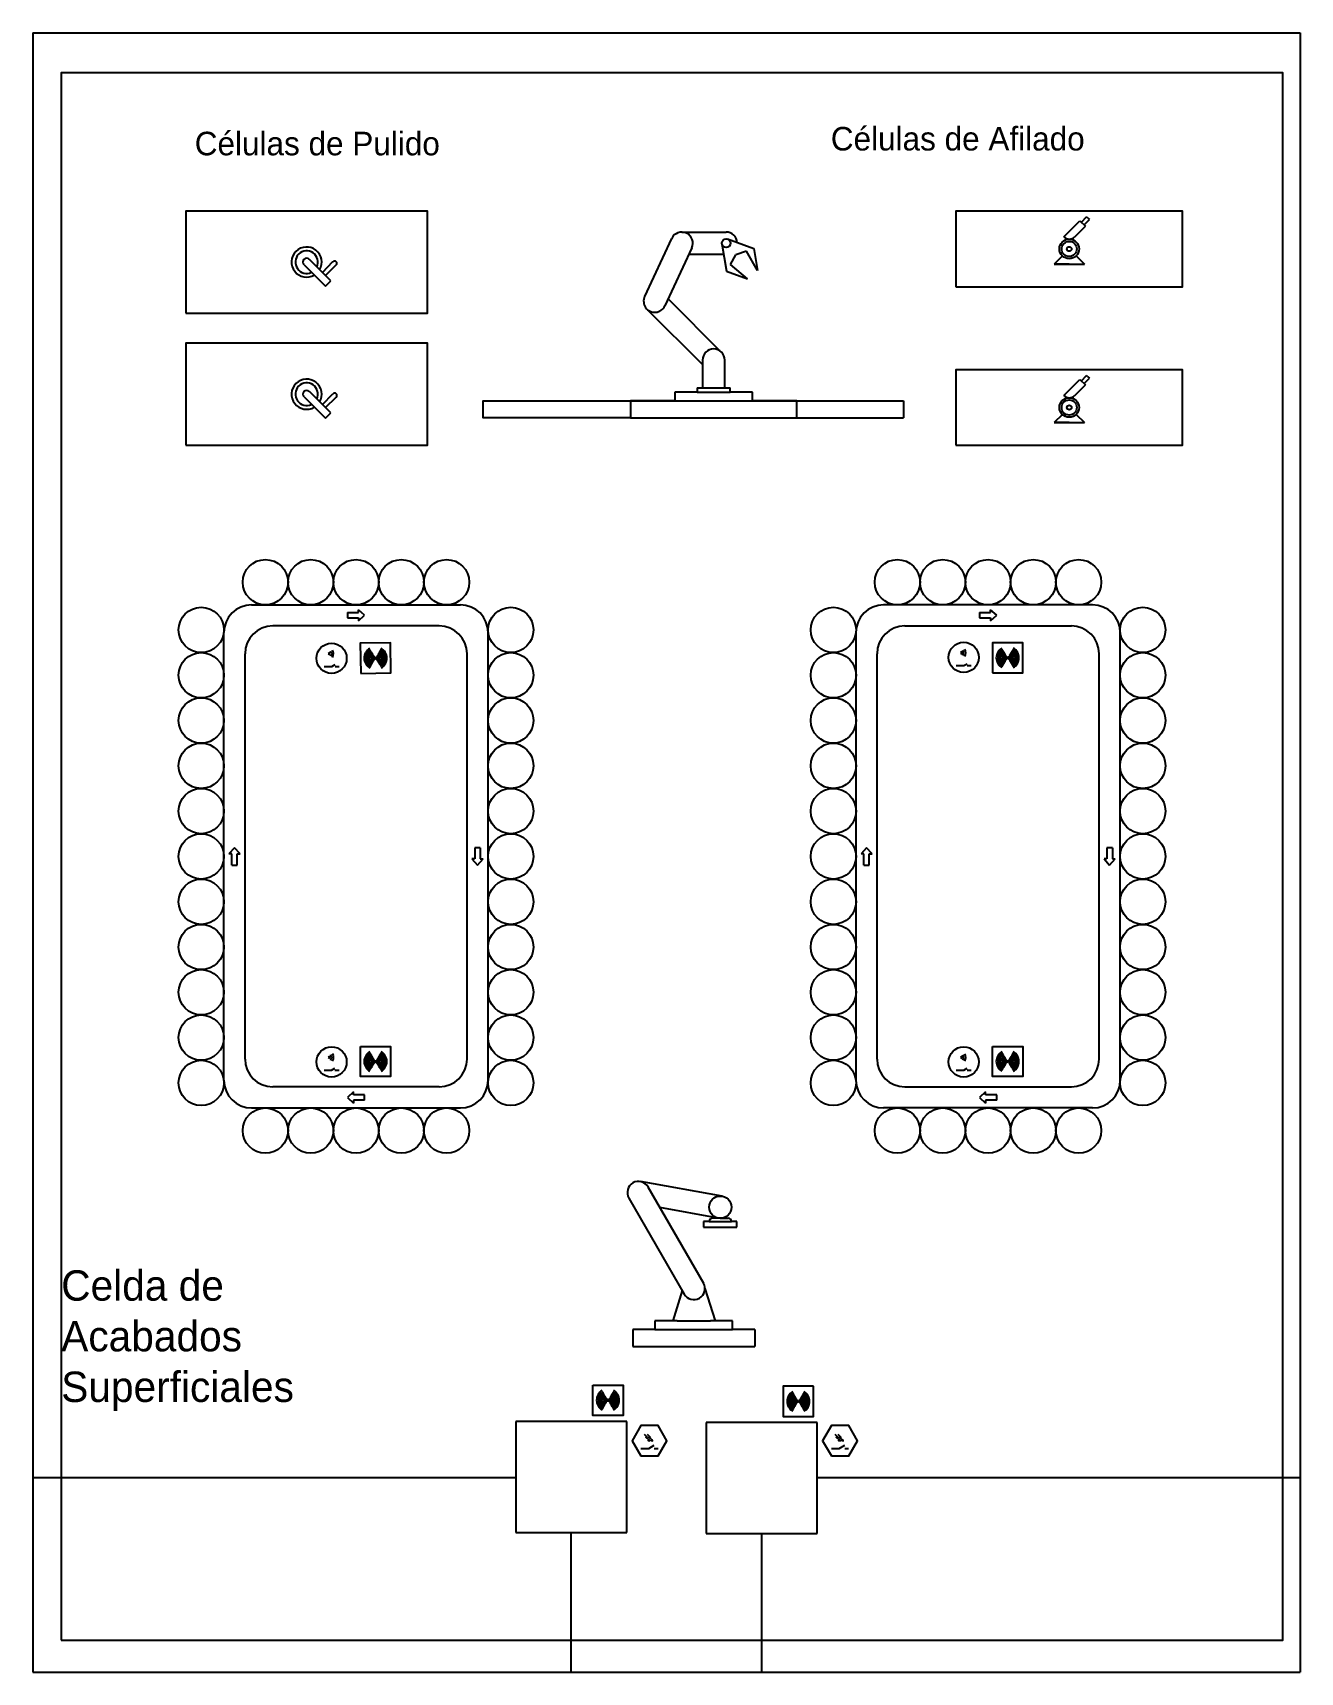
# Model space of a CAD drawing. Header units: millimetres. Extents: x 21 to 8413, y 17 to 10875.
import ezdxf

# ---------------------------------------------------------------- set-up
doc = ezdxf.new("R2010")
doc.units = ezdxf.units.MM
doc.header["$LTSCALE"] = 0.4
for name, color, linetype in [('01 Contornos vistos 0.35', 150, 'Continuous'), ('Almacenaje', 80, 'Continuous'), ('Celdas', 200, 'Continuous'), ('Maquina', 82, 'Continuous'), ('Robots', 80, 'Continuous'), ('Sensores', 211, 'Continuous'), ('Texto2', 7, 'Continuous'), ('TrayectAGV', 140, 'Continuous')]:
    doc.layers.add(name, color=color, linetype=linetype)

msp = doc.modelspace()

# ---------------------------------------------------------------- linework, layer by layer
at = {"layer": '01 Contornos vistos 0.35', "color": 2}
for p, q in [((6849, 9523), (6955, 9629)), ((6920, 9523), (6991, 9593)), ((6955, 9629), (6991, 9593)), ((6964, 9620), (6999, 9655)), ((6982, 9602), (7017, 9638)), ((7008, 9647), (6999, 9655)), ((7008, 9647), (7017, 9638)), ((1817, 9338), (1958, 9197)), ((1994, 9232), (1852, 9373)), ((1938, 9288), (2008, 9359)), ((1959, 9267), (2029, 9337)), ((6839, 9397), (6784, 9343)), ((6884, 9343), (6784, 9343)), ((6784, 9343), (6984, 9343)), ((6930, 9397), (6984, 9343)), ((1958, 9197), (1994, 9232)), ((6849, 8473), (6955, 8579)), ((6955, 8579), (6991, 8543)), ((6964, 8570), (6999, 8605)), ((6982, 8552), (7017, 8588)), ((7008, 8597), (6999, 8605)), ((7008, 8597), (7017, 8588)), ((1994, 8357), (1852, 8498)), ((1938, 8413), (2008, 8484)), ((6920, 8473), (6991, 8543)), ((1817, 8463), (1958, 8322)), ((1959, 8392), (2029, 8462)), ((1958, 8322), (1994, 8357)), ((6839, 8347), (6784, 8293)), ((6884, 8293), (6784, 8293)), ((6784, 8293), (6984, 8293)), ((6930, 8347), (6984, 8293))]:
    msp.add_line(p, q, dxfattribs=at)
at = {"layer": '01 Contornos vistos 0.35', "color": 6}
for p, q in [((1950, 6677), (2000, 6678)), ((2000, 6678), (2022, 6690)), ((2022, 6678), (2050, 6678)), ((6135, 6684), (6185, 6684)), ((6185, 6684), (6207, 6696)), ((6207, 6684), (6235, 6684)), ((1999, 4005), (2021, 4017)), ((6185, 4005), (6207, 4017)), ((1949, 4005), (1999, 4005)), ((2021, 4005), (2049, 4005)), ((6135, 4005), (6185, 4005)), ((6207, 4005), (6235, 4005)), ((4078, 1577), (4092, 1572)), ((4098, 1577), (4112, 1572)), ((5339, 1577), (5353, 1572)), ((5359, 1577), (5373, 1572))]:
    msp.add_line(p, q, dxfattribs=at)
at = {"layer": '01 Contornos vistos 0.35', "color": 2}
for points in [[(1034, 9018), (2634, 9018), (2634, 9693), (1034, 9693)], [(6134, 9193), (7634, 9193), (7634, 9693), (6134, 9693)], [(1034, 8143), (2634, 8143), (2634, 8818), (1034, 8818)], [(6134, 8143), (7634, 8143), (7634, 8643), (6134, 8643)]]:
    msp.add_lwpolyline(points, close=True, dxfattribs=at)
at = {"layer": '01 Contornos vistos 0.35', "color": 6}
for points in [[(2192, 6632), (2392, 6635), (2389, 6835), (2189, 6832)], [(6376, 6635), (6576, 6635), (6576, 6835), (6376, 6835)], [(2190, 4162), (2390, 4162), (2390, 3962), (2190, 3962)], [(6376, 4162), (6576, 4162), (6576, 3962), (6376, 3962)], [(3729, 1918), (3929, 1918), (3929, 1718), (3729, 1718)], [(5190, 1911), (4990, 1911), (4990, 1711), (5190, 1711)]]:
    msp.add_lwpolyline(points, close=True, dxfattribs=at)
at = {"layer": '01 Contornos vistos 0.35', "color": 2}
for centre, radius in [((6884, 9443), 65), ((6884, 9443), 50), ((6884, 9443), 15), ((6884, 8393), 65), ((6884, 8393), 50), ((6884, 8393), 15)]:
    msp.add_circle(centre, radius, dxfattribs=at)
at = {"layer": '01 Contornos vistos 0.35', "color": 85, "true_color": 0x58ba48}
for centre in [(1561, 7236), (1861, 7236), (2161, 7236), (2461, 7236), (2761, 7236), (5746, 7236), (6046, 7236), (6346, 7236), (6646, 7236), (6946, 7236), (1136, 6920), (3186, 6920), (5322, 6920), (7371, 6920), (1136, 6620), (3186, 6620), (5322, 6620), (7371, 6620), (1136, 6320), (3186, 6320), (5322, 6320), (7371, 6320), (1136, 6020), (3186, 6020), (5322, 6020), (7371, 6020), (1136, 5720), (3186, 5720), (5322, 5720), (7371, 5720), (1136, 5420), (3186, 5420), (5322, 5420), (7371, 5420), (1136, 5120), (3186, 5120), (5322, 5120), (7371, 5120), (1136, 4820), (3186, 4820), (5322, 4820), (7371, 4820), (1136, 4520), (3186, 4520), (5322, 4520), (7371, 4520), (1136, 4220), (3186, 4220), (5322, 4220), (7371, 4220), (1136, 3920), (3186, 3920), (5322, 3920), (7371, 3920), (1561, 3604), (1861, 3604), (2161, 3604), (2461, 3604), (2761, 3604), (5746, 3604), (6046, 3604), (6346, 3604), (6646, 3604), (6946, 3604)]:
    msp.add_circle(centre, 150, dxfattribs=at)
at = {"layer": '01 Contornos vistos 0.35', "color": 6}
for centre, radius in [((1999, 6732), 100), ((2290, 6733), 5), ((6185, 6738), 100), ((6476, 6735), 5), ((1999, 4059), 100), ((6185, 4059), 100), ((2290, 4062), 5), ((6476, 4062), 5), ((3829, 1818), 5), ((5090, 1811), 5)]:
    msp.add_circle(centre, radius, dxfattribs=at)
at = {"layer": '01 Contornos vistos 0.35', "color": 2}
for centre, radius, start, end in [((1834, 9356), 100, 329.4775, 300.5225), ((6884, 9558), 50, 225, 315), ((1834, 9356), 75, 334.4712, 295.5288), ((1834, 9356), 25, 45, 225), ((2019, 9348), 15, 315, 135), ((1834, 8481), 100, 329.4775, 300.5225), ((1834, 8481), 75, 334.4712, 295.5288), ((1834, 8481), 25, 45, 225), ((2019, 8473), 15, 315, 135), ((6884, 8508), 50, 225, 315)]:
    msp.add_arc(centre, radius, start, end, dxfattribs=at)
at = {"layer": '01 Contornos vistos 0.35', "color": 6}
for centre, radius, start, end in [((1963, 6762), 20.8, 330.88, 30.88), ((1963, 6762), 34.7, 330.88, 30.88), ((1963, 6762), 48.6, 330.88, 30.88), ((2290, 6733), 75, 120.88, 240.88), ((2290, 6733), 65, 120.88, 240.88), ((2290, 6733), 55, 120.88, 240.88), ((2290, 6733), 45, 120.88, 240.88), ((2290, 6733), 35, 120.88, 240.88), ((2290, 6733), 25, 120.88, 240.88), ((2290, 6733), 15, 120.88, 240.88), ((2290, 6733), 15, 300.88, 60.88), ((2290, 6733), 25, 300.88, 60.88), ((2290, 6733), 35, 300.88, 60.88), ((2290, 6733), 45, 300.88, 60.88), ((2290, 6733), 55, 300.88, 60.88), ((2290, 6733), 65, 300.88, 60.88), ((2290, 6733), 75, 300.88, 60.88), ((6150, 6768), 20.8, 330, 30), ((6150, 6768), 34.7, 330, 30), ((6150, 6768), 48.6, 330, 30), ((6476, 6735), 75, 120, 240), ((6476, 6735), 65, 120, 240), ((6476, 6735), 55, 120, 240), ((6476, 6735), 45, 120, 240), ((6476, 6735), 35, 120, 240), ((6476, 6735), 25, 120, 240), ((6476, 6735), 15, 120, 240), ((6476, 6735), 15, 300, 60), ((6476, 6735), 25, 300, 60), ((6476, 6735), 35, 300, 60), ((6476, 6735), 45, 300, 60), ((6476, 6735), 55, 300, 60), ((6476, 6735), 65, 300, 60), ((6476, 6735), 75, 300, 60), ((2290, 4062), 75, 120, 240), ((2290, 4062), 75, 300, 60), ((6476, 4062), 75, 120, 240), ((6476, 4062), 75, 300, 60), ((1964, 4089), 20.8, 330, 30), ((1964, 4089), 34.7, 330, 30), ((1964, 4089), 48.6, 330, 30), ((2290, 4062), 65, 120, 240), ((2290, 4062), 55, 120, 240), ((2290, 4062), 45, 120, 240), ((2290, 4062), 35, 120, 240), ((2290, 4062), 25, 120, 240), ((2290, 4062), 15, 120, 240), ((2290, 4062), 15, 300, 60), ((2290, 4062), 25, 300, 60), ((2290, 4062), 35, 300, 60), ((2290, 4062), 45, 300, 60), ((2290, 4062), 55, 300, 60), ((2290, 4062), 65, 300, 60), ((6150, 4089), 20.8, 330, 30), ((6150, 4089), 34.7, 330, 30), ((6150, 4089), 48.6, 330, 30), ((6476, 4062), 65, 120, 240), ((6476, 4062), 55, 120, 240), ((6476, 4062), 45, 120, 240), ((6476, 4062), 35, 120, 240), ((6476, 4062), 25, 120, 240), ((6476, 4062), 15, 120, 240), ((6476, 4062), 15, 300, 60), ((6476, 4062), 25, 300, 60), ((6476, 4062), 35, 300, 60), ((6476, 4062), 45, 300, 60), ((6476, 4062), 55, 300, 60), ((6476, 4062), 65, 300, 60), ((3829, 1818), 75, 120, 240), ((3829, 1818), 65, 120, 240), ((3829, 1818), 55, 120, 240), ((3829, 1818), 45, 120, 240), ((3829, 1818), 35, 120, 240), ((3829, 1818), 35, 300, 60), ((3829, 1818), 45, 300, 60), ((3829, 1818), 55, 300, 60), ((3829, 1818), 65, 300, 60), ((3829, 1818), 75, 300, 60), ((5090, 1811), 75, 120, 240), ((5090, 1811), 65, 120, 240), ((5090, 1811), 55, 120, 240), ((5090, 1811), 45, 120, 240), ((5090, 1811), 45, 300, 60), ((5090, 1811), 55, 300, 60), ((5090, 1811), 65, 300, 60), ((5090, 1811), 75, 300, 60), ((3829, 1818), 25, 120, 240), ((3829, 1818), 15, 120, 240), ((3829, 1818), 15, 300, 60), ((3829, 1818), 25, 300, 60), ((5090, 1811), 35, 120, 240), ((5090, 1811), 25, 120, 240), ((5090, 1811), 15, 120, 240), ((5090, 1811), 15, 300, 60), ((5090, 1811), 25, 300, 60), ((5090, 1811), 35, 300, 60)]:
    msp.add_arc(centre, radius, start, end, dxfattribs=at)
at = {"layer": 'Almacenaje'}
for p, q in [((3219, 1678), (3219, 943)), ((3954, 1678), (3219, 1678)), ((3954, 943), (3954, 1678)), ((4480, 1671), (4480, 936)), ((5215, 1671), (4480, 1671)), ((5215, 936), (5215, 1671)), ((3219, 943), (3954, 943)), ((4480, 936), (5215, 936))]:
    msp.add_line(p, q, dxfattribs=at)
at = {"layer": 'Celdas'}
msp.add_lwpolyline([(209, 230), (8299, 230), (8299, 10610), (209, 10610)], close=True, dxfattribs=at)
at = {"layer": 'Maquina'}
for p, q in [((1470, 7086), (2852, 7086)), ((7038, 7086), (5655, 7086)), ((1286, 3938), (1286, 6902)), ((2712, 6946), (1610, 6946)), ((3036, 3938), (3036, 6902)), ((5472, 3938), (5472, 6902)), ((5795, 6946), (6898, 6946)), ((7221, 3938), (7221, 6902)), ((1426, 4078), (1426, 6762)), ((2896, 4078), (2896, 6762)), ((5612, 4078), (5612, 6762)), ((7081, 4078), (7081, 6762)), ((2712, 3894), (1610, 3894)), ((5795, 3894), (6898, 3894)), ((1470, 3754), (2852, 3754)), ((7038, 3754), (5655, 3754))]:
    msp.add_line(p, q, dxfattribs=at)
for centre, start, end in [((1470, 6902), 90, 180), ((2852, 6902), 0, 90), ((5655, 6902), 90, 180), ((7038, 6902), 0, 90), ((1610, 6762), 90, 180), ((2712, 6762), 0, 90), ((5795, 6762), 90, 180), ((6898, 6762), 0, 90), ((1610, 4078), 180, 270), ((2712, 4078), 270, 0), ((5795, 4078), 180, 270), ((6898, 4078), 270, 0), ((1470, 3938), 180, 270), ((2852, 3938), 270, 0), ((5655, 3938), 180, 270), ((7038, 3938), 270, 0)]:
    msp.add_arc(centre, 184, start, end, dxfattribs=at)
at = {"layer": 'Robots'}
for p, q in [((4318, 9555), (4612, 9555)), ((4251, 9512), (4072, 9128)), ((4385, 9450), (4206, 9066)), ((4583, 9476), (4615, 9295)), ((4622, 9509), (4795, 9446)), ((4795, 9446), (4820, 9301)), ((4365, 9408), (4595, 9408)), ((4640, 9339), (4677, 9403)), ((4753, 9245), (4640, 9339)), ((4747, 9428), (4677, 9403)), ((4820, 9301), (4747, 9428)), ((4615, 9295), (4753, 9245)), ((4087, 9045), (4455, 8677)), ((4206, 9066), (4206, 9066)), ((4227, 9113), (4580, 8760)), ((4455, 8707), (4455, 8524)), ((4580, 8760), (4580, 8760)), ((4580, 8760), (4580, 8760)), ((4580, 8760), (4580, 8760)), ((4602, 8707), (4602, 8524)), ((4419, 8494), (4272, 8494)), ((4272, 8494), (4272, 8436)), ((4419, 8524), (4639, 8524)), ((4419, 8524), (4419, 8494)), ((4419, 8494), (4639, 8494)), ((4639, 8494), (4639, 8524)), ((4786, 8494), (4639, 8494)), ((4786, 8436), (4786, 8494)), ((4272, 8436), (3978, 8436)), ((3978, 8436), (3978, 8325)), ((4272, 8436), (4786, 8436)), ((5080, 8436), (4786, 8436)), ((5080, 8325), (5080, 8436)), ((5109, 8436), (5787, 8436)), ((5787, 8436), (5787, 8325)), ((3978, 8325), (5080, 8325)), ((5080, 8325), (5787, 8325)), ((4586, 3170), (4044, 3266)), ((3967, 3157), (4334, 2521)), ((4094, 3231), (4461, 2594)), ((4560, 3025), (4173, 3094)), ((4500, 3002), (4463, 3002)), ((4463, 3002), (4463, 2965)), ((4463, 2965), (4683, 2965)), ((4500, 3002), (4647, 3002)), ((4573, 3024), (4522, 3024)), ((4573, 3024), (4625, 3024)), ((4683, 3002), (4647, 3002)), ((4683, 2965), (4683, 3002)), ((4449, 2610), (4449, 2610)), ((4449, 2610), (4449, 2610)), ((4449, 2610), (4449, 2610)), ((4320, 2545), (4259, 2344)), ((4471, 2558), (4539, 2344)), ((4140, 2286), (3993, 2286)), ((3993, 2286), (3993, 2175)), ((4287, 2344), (4140, 2344)), ((4140, 2344), (4140, 2286)), ((4140, 2286), (4655, 2286)), ((4287, 2344), (4508, 2344)), ((4655, 2344), (4508, 2344)), ((4655, 2286), (4655, 2344)), ((4802, 2286), (4655, 2286)), ((4802, 2286), (4802, 2175)), ((3993, 2175), (4802, 2175))]:
    msp.add_line(p, q, dxfattribs=at)
msp.add_lwpolyline([(3978, 8325), (3002, 8325), (3002, 8436), (5109, 8436)], dxfattribs=at)
for centre, radius in [((4612, 9481), 29.4), ((4573, 3097), 73.5)]:
    msp.add_circle(centre, radius, dxfattribs=at)
for centre, radius, start, end in [((4318, 9481), 73.5, 335, 155), ((4612, 9481), 73.5, 3.5784, 90), ((4139, 9097), 73.5, 155, 335), ((4529, 8707), 73.5, 0, 180), ((4031, 3194), 73.5, 29.9651, 209.9651), ((4522, 3002), 22, 90, 180), ((4625, 3002), 22, 0, 90), ((4398, 2558), 73.5, 209.9651, 29.9651)]:
    msp.add_arc(centre, radius, start, end, dxfattribs=at)
at = {"layer": 'Sensores', "color": 6}
for p, q in [((4070, 1593), (4092, 1572)), ((4078, 1577), (4099, 1556)), ((4090, 1593), (4112, 1572)), ((4098, 1577), (4119, 1556)), ((4099, 1499), (4136, 1520)), ((5332, 1593), (5353, 1572)), ((5339, 1577), (5360, 1556)), ((5352, 1593), (5373, 1572)), ((5359, 1577), (5380, 1556)), ((5361, 1499), (5398, 1520)), ((4048, 1499), (4099, 1499)), ((4136, 1499), (4161, 1499)), ((5310, 1499), (5361, 1499)), ((5398, 1499), (5423, 1499))]:
    msp.add_line(p, q, dxfattribs=at)
for points in [[(4047, 1450), (4162, 1450), (4220, 1550), (4162, 1650), (4047, 1650), (3989, 1550)], [(5309, 1450), (5424, 1450), (5481, 1550), (5424, 1650), (5309, 1650), (5251, 1550)], [(4102, 1559), (4095, 1552), (4104, 1550)], [(4122, 1559), (4115, 1552), (4124, 1550)], [(5364, 1559), (5357, 1552), (5366, 1550)], [(5384, 1559), (5377, 1552), (5386, 1550)]]:
    msp.add_lwpolyline(points, close=True, dxfattribs=at)
at = {"layer": 'Texto2'}
for p, q in [((2104, 7036), (2104, 6999)), ((2104, 7036), (2177, 7036)), ((2104, 6999), (2177, 6999)), ((2177, 7036), (2177, 7054)), ((2218, 7017), (2177, 7054)), ((2177, 6981), (2218, 7017)), ((2177, 6999), (2177, 6981)), ((6289, 7036), (6289, 6999)), ((6289, 7036), (6363, 7036)), ((6289, 6999), (6363, 6999)), ((6363, 7036), (6363, 7054)), ((6404, 7017), (6363, 7054)), ((6363, 6981), (6404, 7017)), ((6363, 6999), (6363, 6981)), ((1356, 5477), (1319, 5436)), ((1338, 5436), (1319, 5436)), ((1338, 5363), (1338, 5436)), ((1393, 5436), (1356, 5477)), ((1374, 5363), (1374, 5436)), ((1374, 5436), (1393, 5436)), ((2984, 5477), (2947, 5477)), ((2947, 5477), (2947, 5404)), ((2984, 5477), (2984, 5404)), ((5542, 5477), (5505, 5436)), ((5523, 5436), (5505, 5436)), ((5523, 5363), (5523, 5436)), ((5578, 5436), (5542, 5477)), ((5560, 5363), (5560, 5436)), ((5560, 5436), (5578, 5436)), ((7170, 5477), (7133, 5477)), ((7133, 5477), (7133, 5404)), ((7170, 5477), (7170, 5404)), ((1338, 5363), (1374, 5363)), ((2947, 5404), (2929, 5404)), ((2929, 5404), (2966, 5363)), ((2966, 5363), (3002, 5404)), ((2984, 5404), (3002, 5404)), ((5523, 5363), (5560, 5363)), ((7133, 5404), (7115, 5404)), ((7115, 5404), (7151, 5363)), ((7151, 5363), (7188, 5404)), ((7170, 5404), (7188, 5404)), ((2145, 3860), (2104, 3823)), ((2104, 3823), (2145, 3786)), ((2145, 3841), (2145, 3860)), ((2218, 3841), (2145, 3841)), ((2218, 3805), (2145, 3805)), ((2145, 3805), (2145, 3786)), ((2218, 3805), (2218, 3841)), ((6330, 3860), (6289, 3823)), ((6289, 3823), (6330, 3786)), ((6330, 3841), (6330, 3860)), ((6404, 3841), (6330, 3841)), ((6404, 3805), (6330, 3805)), ((6330, 3805), (6330, 3786)), ((6404, 3805), (6404, 3841))]:
    msp.add_line(p, q, dxfattribs=at)
at = {"layer": 'TrayectAGV'}
for p, q in [((21, 10875), (21, 17)), ((21, 10875), (8413, 10875)), ((8413, 10875), (8413, 17)), ((3219, 1304), (21, 1304)), ((8413, 1304), (5215, 1304)), ((3586, 17), (3586, 943)), ((4848, 17), (4848, 936)), ((21, 17), (8413, 17))]:
    msp.add_line(p, q, dxfattribs=at)

# ---------------------------------------------------------------- texts
at = {"layer": 'Celdas', "insert": (209, 2679), "char_height": 201.25, "attachment_point": 1}
msp.add_mtext_dynamic_manual_height_columns('Celda de Acabados Superficiales', width=2170, gutter_width=1006, heights=[0], dxfattribs=at)
at = {"layer": 'Texto2', "char_height": 155.97, "attachment_point": 1}
for s, insert in [('Células de Pulido', (1093, 10219)), ('Células de Afilado', (5305, 10251))]:
    msp.add_mtext(s, dxfattribs=dict(at, insert=insert))

doc.saveas('drawing.dxf')
